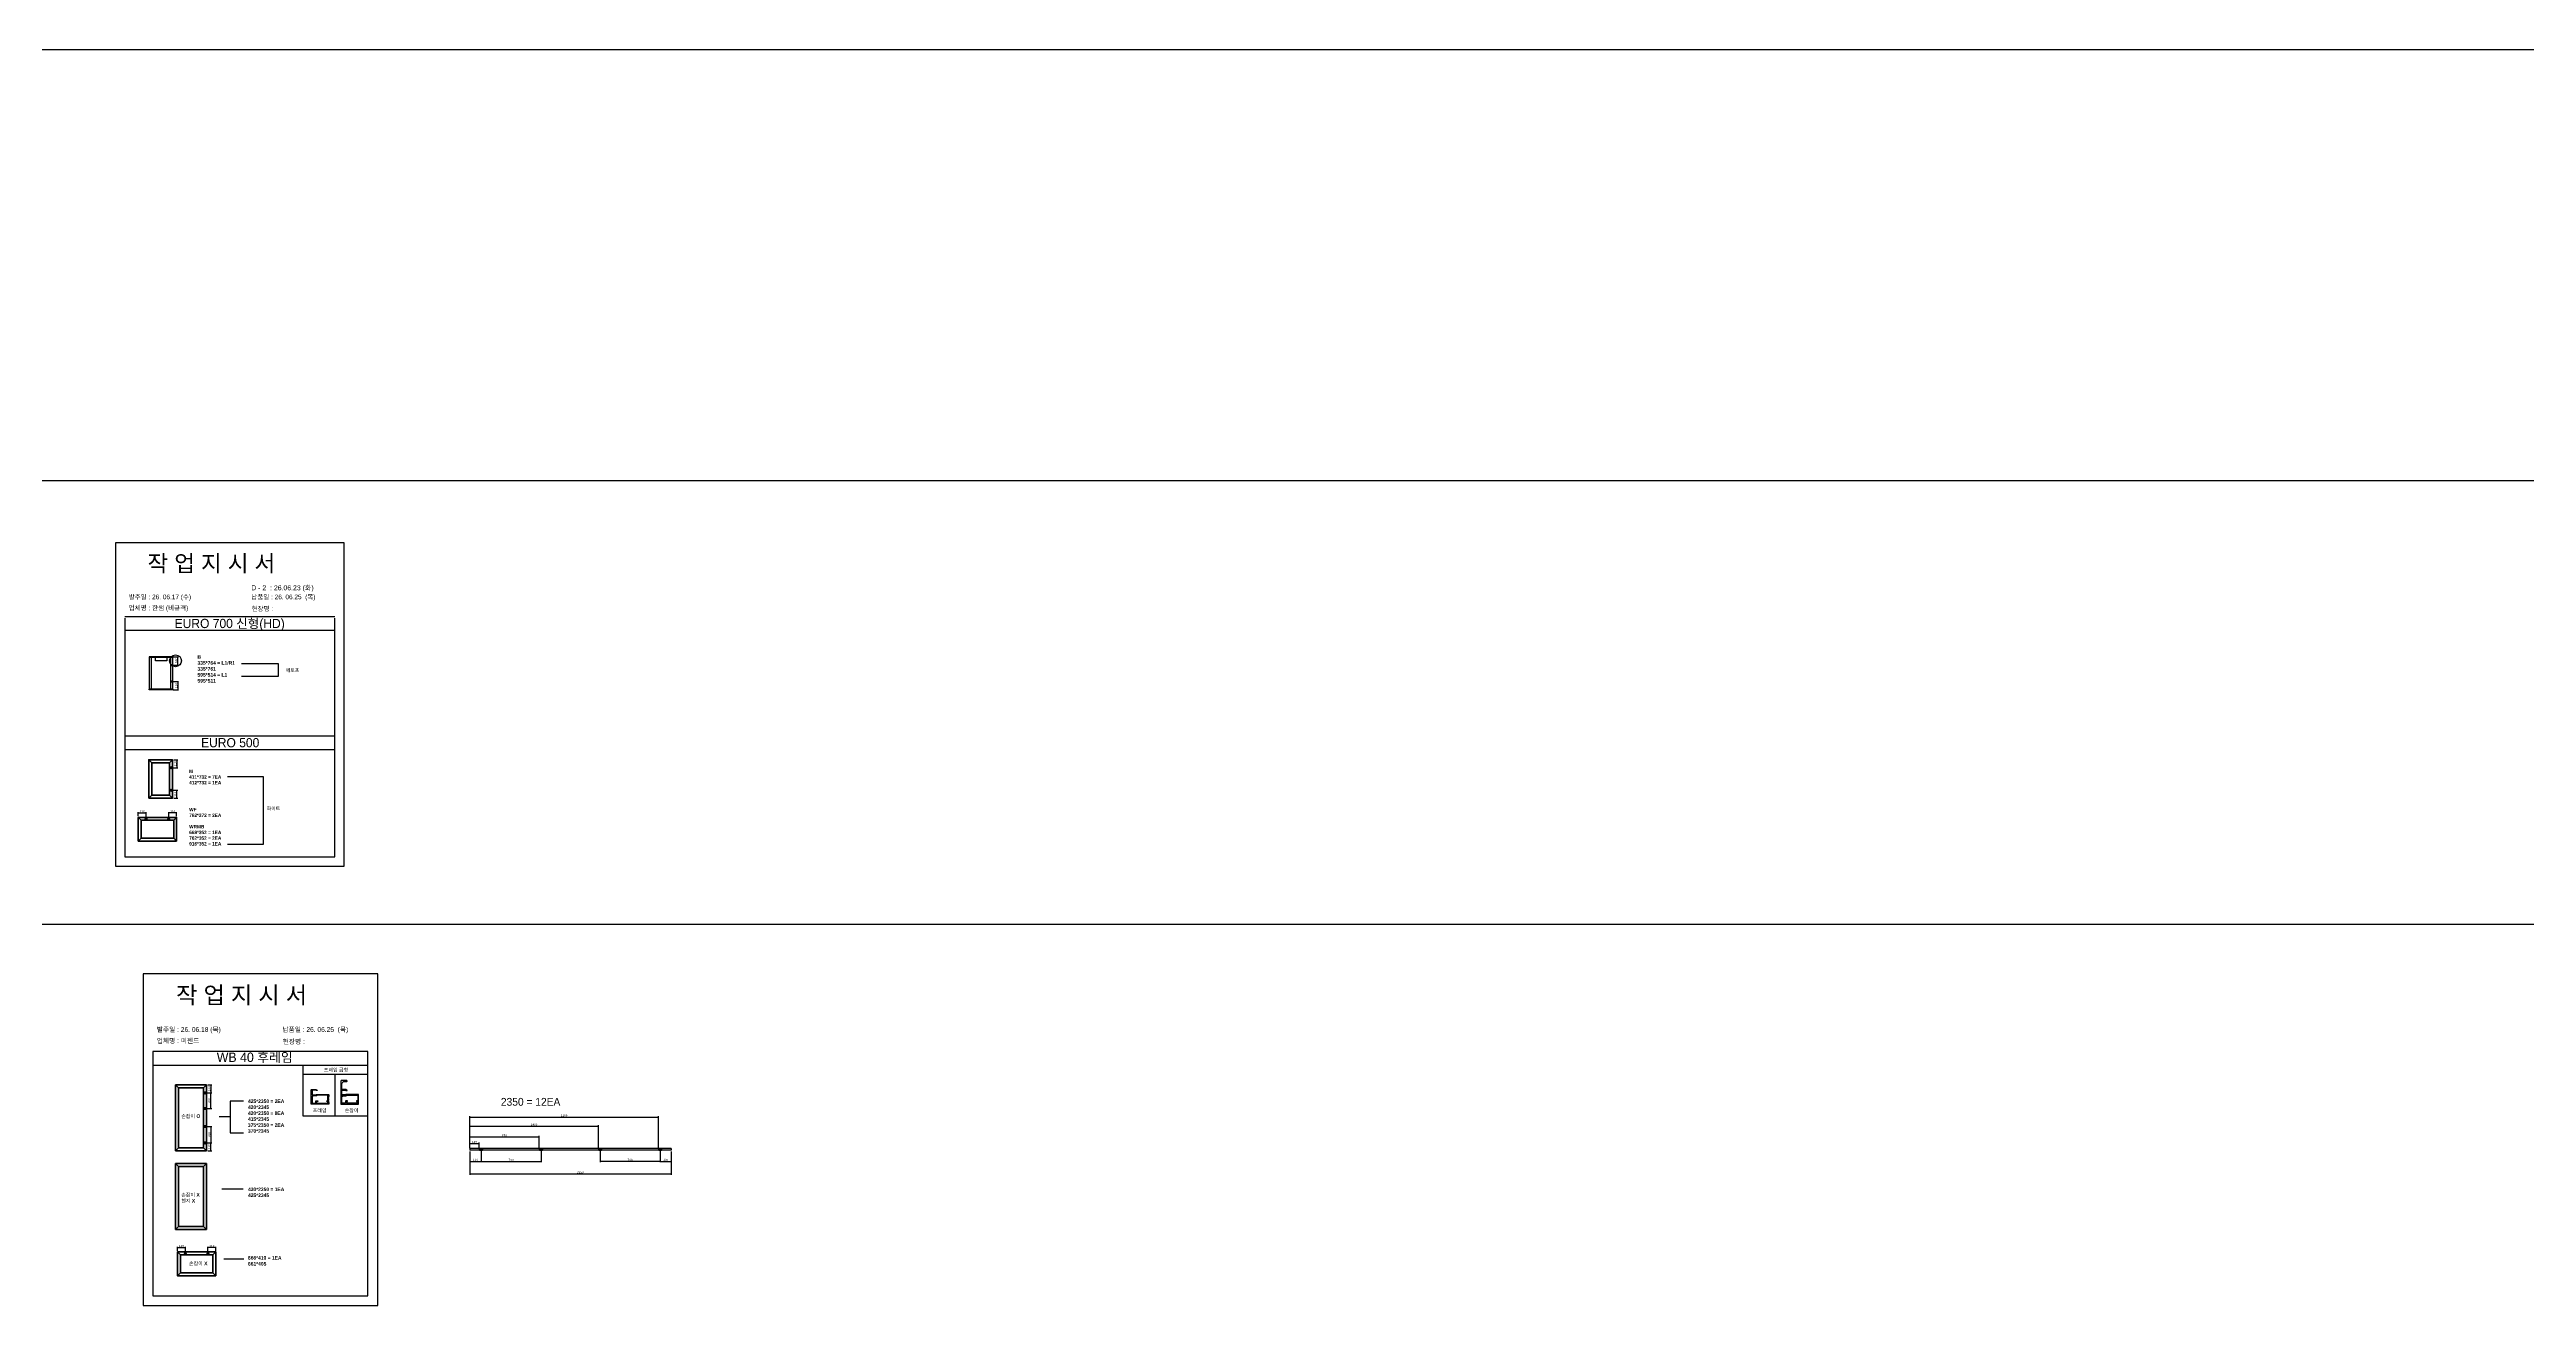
# Model space of a CAD drawing. Header units: millimetres. Extents: x -44117 to 256353, y -2095463 to 65325.
# Drawn here: x 113737 to 142641, y -1034534 to -1019873 of the extents above; entities that cross this region are included whole.
import ezdxf

# ---------------------------------------------------------------- set-up
doc = ezdxf.new("R2010")
doc.units = ezdxf.units.MM
doc.header["$LTSCALE"] = 10
doc.layers.add('Layer1', color=7, linetype='Continuous', lineweight=70)
doc.dimstyles.new('ISO-25', dxfattribs={"dimtxt": 2.5, "dimasz": 2.5, "dimexe": 1, "dimexo": 1, "dimtad": 1, "dimtxsty": 'Standard', "dimblk": 'ARCHTICK', "dimcen": 2.5, "dimadec": 0, "dimazin": 0, "dimtfac": 1, "dimtmove": 0, "dimatfit": 3, "dimfxl": 0, "dimarcsym": 0})

# ---------------------------------------------------------------- blocks, each defined once
blk = doc.blocks.new('_ArchTick')
at = {"color": 0, "linetype": 'ByBlock', "const_width": 0.15}
blk.add_lwpolyline([(-0.5, -0.5), (0.5, 0.5)], dxfattribs=at)
blk = doc.blocks.new('*D6981')
at = {"color": 0, "lineweight": -2}
for p, q in [((115169, -1028257), (115233, -1028257)), ((115186, -1028164), (115233, -1028164)), ((115223, -1028164), (115223, -1028257))]:
    blk.add_line(p, q, dxfattribs=at)
at = {"layer": 'Defpoints', "color": 0}
for p in [(115154, -1028257), (115171, -1028164), (115223, -1028257)]:
    blk.add_point(p, dxfattribs=at)
at = {"color": 0, "lineweight": -2, "xscale": 10, "yscale": 10, "zscale": 10}
for p, rotation in [((115223, -1028164), 90), ((115223, -1028257), 270)]:
    blk.add_blockref('_ArchTick', p, dxfattribs=dict(at, rotation=rotation))
at = {"color": 0, "insert": (115204, -1028210), "char_height": 25, "attachment_point": 5, "rotation": 90}
blk.add_mtext('110', dxfattribs=at)
blk = doc.blocks.new('*D6982')
at = {"color": 0, "lineweight": -2}
for p, q in [((115169, -1028520), (115233, -1028520)), ((115186, -1028613), (115233, -1028613)), ((115223, -1028613), (115223, -1028520))]:
    blk.add_line(p, q, dxfattribs=at)
at = {"layer": 'Defpoints', "color": 0}
for p in [(115154, -1028520), (115171, -1028613), (115223, -1028520)]:
    blk.add_point(p, dxfattribs=at)
at = {"color": 0, "lineweight": -2, "xscale": 10, "yscale": 10, "zscale": 10}
for p, rotation in [((115223, -1028520), 90), ((115223, -1028613), 270)]:
    blk.add_blockref('_ArchTick', p, dxfattribs=dict(at, rotation=rotation))
at = {"color": 0, "insert": (115204, -1028566), "char_height": 25, "attachment_point": 5, "rotation": 90}
blk.add_mtext('110', dxfattribs=at)
blk = doc.blocks.new('*D6983')
at = {"color": 0, "lineweight": -2}
for p, q in [((114771, -1028821), (114771, -1028774)), ((114771, -1028784), (114864, -1028784)), ((114864, -1028839), (114864, -1028774))]:
    blk.add_line(p, q, dxfattribs=at)
at = {"layer": 'Defpoints', "color": 0}
for p in [(114771, -1028836), (114864, -1028784), (114864, -1028854)]:
    blk.add_point(p, dxfattribs=at)
at = {"color": 0, "lineweight": -2, "xscale": 10, "yscale": 10, "zscale": 10, "rotation": 180}
blk.add_blockref('_ArchTick', (114771, -1028784), dxfattribs=at)
at = {"color": 0, "lineweight": -2, "xscale": 10, "yscale": 10, "zscale": 10}
blk.add_blockref('_ArchTick', (114864, -1028784), dxfattribs=at)
at = {"color": 0, "insert": (114818, -1028766), "char_height": 25, "attachment_point": 5}
blk.add_mtext('110', dxfattribs=at)
blk = doc.blocks.new('*D6984')
at = {"color": 0, "lineweight": -2}
for p, q in [((115127, -1028839), (115127, -1028774)), ((115220, -1028784), (115127, -1028784)), ((115220, -1028821), (115220, -1028774))]:
    blk.add_line(p, q, dxfattribs=at)
at = {"layer": 'Defpoints', "color": 0}
for p in [(115127, -1028784), (115127, -1028854), (115220, -1028836)]:
    blk.add_point(p, dxfattribs=at)
at = {"color": 0, "lineweight": -2, "xscale": 10, "yscale": 10, "zscale": 10, "rotation": 180}
blk.add_blockref('_ArchTick', (115127, -1028784), dxfattribs=at)
at = {"color": 0, "lineweight": -2, "xscale": 10, "yscale": 10, "zscale": 10}
blk.add_blockref('_ArchTick', (115220, -1028784), dxfattribs=at)
at = {"color": 0, "insert": (115174, -1028766), "char_height": 25, "attachment_point": 5}
blk.add_mtext('110', dxfattribs=at)
blk = doc.blocks.new('*D6985')
at = {"color": 0, "lineweight": -2}
for p, q in [((115179, -1026961), (115242, -1026961)), ((115232, -1027059), (115232, -1026961)), ((115179, -1027059), (115242, -1027059))]:
    blk.add_line(p, q, dxfattribs=at)
at = {"layer": 'Defpoints', "color": 0}
for p in [(115164, -1026961), (115232, -1026961), (115164, -1027059)]:
    blk.add_point(p, dxfattribs=at)
at = {"color": 0, "lineweight": -2, "xscale": 10, "yscale": 10, "zscale": 10}
for p, rotation in [((115232, -1026961), 90), ((115232, -1027059), 270)]:
    blk.add_blockref('_ArchTick', p, dxfattribs=dict(at, rotation=rotation))
at = {"color": 0, "insert": (115213, -1027010), "char_height": 25, "attachment_point": 5, "rotation": 90}
blk.add_mtext('142', dxfattribs=at)
blk = doc.blocks.new('*D6986')
at = {"color": 0, "lineweight": -2}
for p, q in [((115179, -1027249), (115243, -1027249)), ((115233, -1027249), (115233, -1027347)), ((115179, -1027347), (115243, -1027347))]:
    blk.add_line(p, q, dxfattribs=at)
at = {"layer": 'Defpoints', "color": 0}
for p in [(115164, -1027249), (115164, -1027347), (115233, -1027347)]:
    blk.add_point(p, dxfattribs=at)
at = {"color": 0, "lineweight": -2, "xscale": 10, "yscale": 10, "zscale": 10}
for p, rotation in [((115233, -1027249), 90), ((115233, -1027347), 270)]:
    blk.add_blockref('_ArchTick', p, dxfattribs=dict(at, rotation=rotation))
at = {"color": 0, "insert": (115214, -1027298), "char_height": 25, "attachment_point": 5, "rotation": 90}
blk.add_mtext('110', dxfattribs=at)
blk = doc.blocks.new('*D6995')
at = {"color": 0, "lineweight": -2}
for p, q in [((115565, -1032053), (115629, -1032053)), ((115582, -1031960), (115629, -1031960)), ((115619, -1031960), (115619, -1032053))]:
    blk.add_line(p, q, dxfattribs=at)
at = {"layer": 'Defpoints', "color": 0}
for p in [(115550, -1032053), (115567, -1031960), (115619, -1032053)]:
    blk.add_point(p, dxfattribs=at)
at = {"color": 0, "lineweight": -2, "xscale": 10, "yscale": 10, "zscale": 10}
for p, rotation in [((115619, -1031960), 90), ((115619, -1032053), 270)]:
    blk.add_blockref('_ArchTick', p, dxfattribs=dict(at, rotation=rotation))
at = {"color": 0, "insert": (115600, -1032006), "char_height": 25, "attachment_point": 5, "rotation": 90}
blk.add_mtext('130', dxfattribs=at)
blk = doc.blocks.new('*D6996')
at = {"color": 0, "lineweight": -2}
for p, q in [((115565, -1032636), (115629, -1032636)), ((115582, -1032728), (115629, -1032728)), ((115619, -1032728), (115619, -1032636))]:
    blk.add_line(p, q, dxfattribs=at)
at = {"layer": 'Defpoints', "color": 0}
for p in [(115550, -1032636), (115567, -1032728), (115619, -1032636)]:
    blk.add_point(p, dxfattribs=at)
at = {"color": 0, "lineweight": -2, "xscale": 10, "yscale": 10, "zscale": 10}
for p, rotation in [((115619, -1032636), 90), ((115619, -1032728), 270)]:
    blk.add_blockref('_ArchTick', p, dxfattribs=dict(at, rotation=rotation))
at = {"color": 0, "insert": (115600, -1032682), "char_height": 25, "attachment_point": 5, "rotation": 90}
blk.add_mtext('130', dxfattribs=at)
blk = doc.blocks.new('*D6997')
at = {"color": 0, "lineweight": -2}
for p, q in [((115565, -1032053), (115629, -1032053)), ((115619, -1032235), (115619, -1032053)), ((115565, -1032235), (115629, -1032235))]:
    blk.add_line(p, q, dxfattribs=at)
at = {"layer": 'Defpoints', "color": 0}
for p in [(115550, -1032053), (115619, -1032053), (115550, -1032235)]:
    blk.add_point(p, dxfattribs=at)
at = {"color": 0, "lineweight": -2, "xscale": 10, "yscale": 10, "zscale": 10}
for p, rotation in [((115619, -1032053), 90), ((115619, -1032235), 270)]:
    blk.add_blockref('_ArchTick', p, dxfattribs=dict(at, rotation=rotation))
at = {"color": 0, "insert": (115600, -1032144), "char_height": 25, "attachment_point": 5, "rotation": 90}
blk.add_mtext('700', dxfattribs=at)
blk = doc.blocks.new('*D6998')
at = {"color": 0, "lineweight": -2}
for p, q in [((115565, -1032445), (115629, -1032445)), ((115619, -1032445), (115619, -1032636)), ((115565, -1032636), (115629, -1032636))]:
    blk.add_line(p, q, dxfattribs=at)
at = {"layer": 'Defpoints', "color": 0}
for p in [(115550, -1032445), (115550, -1032636), (115619, -1032636)]:
    blk.add_point(p, dxfattribs=at)
at = {"color": 0, "lineweight": -2, "xscale": 10, "yscale": 10, "zscale": 10}
for p, rotation in [((115619, -1032445), 90), ((115619, -1032636), 270)]:
    blk.add_blockref('_ArchTick', p, dxfattribs=dict(at, rotation=rotation))
at = {"color": 0, "insert": (115600, -1032540), "char_height": 25, "attachment_point": 5, "rotation": 90}
blk.add_mtext('700', dxfattribs=at)
blk = doc.blocks.new('*D6999')
at = {"color": 0, "lineweight": -2}
for p, q in [((115229, -1033895), (115229, -1033848)), ((115229, -1033858), (115322, -1033858)), ((115322, -1033912), (115322, -1033848))]:
    blk.add_line(p, q, dxfattribs=at)
at = {"layer": 'Defpoints', "color": 0}
for p in [(115229, -1033910), (115322, -1033858), (115322, -1033927)]:
    blk.add_point(p, dxfattribs=at)
at = {"color": 0, "lineweight": -2, "xscale": 10, "yscale": 10, "zscale": 10, "rotation": 180}
blk.add_blockref('_ArchTick', (115229, -1033858), dxfattribs=at)
at = {"color": 0, "lineweight": -2, "xscale": 10, "yscale": 10, "zscale": 10}
blk.add_blockref('_ArchTick', (115322, -1033858), dxfattribs=at)
at = {"color": 0, "insert": (115275, -1033839), "char_height": 25, "attachment_point": 5}
blk.add_mtext('110', dxfattribs=at)
blk = doc.blocks.new('*D7000')
at = {"color": 0, "lineweight": -2}
for p, q in [((115585, -1033912), (115585, -1033848)), ((115678, -1033858), (115585, -1033858)), ((115678, -1033895), (115678, -1033848))]:
    blk.add_line(p, q, dxfattribs=at)
at = {"layer": 'Defpoints', "color": 0}
for p in [(115585, -1033858), (115678, -1033910), (115585, -1033927)]:
    blk.add_point(p, dxfattribs=at)
at = {"color": 0, "lineweight": -2, "xscale": 10, "yscale": 10, "zscale": 10, "rotation": 180}
blk.add_blockref('_ArchTick', (115585, -1033858), dxfattribs=at)
at = {"color": 0, "lineweight": -2, "xscale": 10, "yscale": 10, "zscale": 10}
blk.add_blockref('_ArchTick', (115678, -1033858), dxfattribs=at)
at = {"color": 0, "insert": (115631, -1033839), "char_height": 25, "attachment_point": 5}
blk.add_mtext('110', dxfattribs=at)
blk = doc.blocks.new('*D7013')
at = {"color": 0, "lineweight": -2}
for p, q in [((118642, -1032736), (118642, -1033008)), ((120992, -1032736), (120992, -1033008)), ((118642, -1032998), (120992, -1032998))]:
    blk.add_line(p, q, dxfattribs=at)
at = {"layer": 'Defpoints', "color": 0}
for p in [(118642, -1032721), (120992, -1032721), (120992, -1032998)]:
    blk.add_point(p, dxfattribs=at)
at = {"color": 0, "lineweight": -2, "xscale": 10, "yscale": 10, "zscale": 10, "rotation": 180}
blk.add_blockref('_ArchTick', (118642, -1032998), dxfattribs=at)
at = {"color": 0, "lineweight": -2, "xscale": 10, "yscale": 10, "zscale": 10}
blk.add_blockref('_ArchTick', (120992, -1032998), dxfattribs=at)
at = {"color": 0, "insert": (119930, -1032979), "char_height": 25, "attachment_point": 5}
blk.add_mtext('2350', dxfattribs=at)
blk = doc.blocks.new('*D7014')
at = {"color": 0, "lineweight": -2}
for p, q in [((118642, -1032736), (118642, -1032862)), ((118772, -1032724), (118772, -1032862)), ((118642, -1032852), (118772, -1032852))]:
    blk.add_line(p, q, dxfattribs=at)
at = {"layer": 'Defpoints', "color": 0}
for p in [(118642, -1032721), (118772, -1032709), (118772, -1032852)]:
    blk.add_point(p, dxfattribs=at)
at = {"color": 0, "lineweight": -2, "xscale": 10, "yscale": 10, "zscale": 10, "rotation": 180}
blk.add_blockref('_ArchTick', (118642, -1032852), dxfattribs=at)
at = {"color": 0, "lineweight": -2, "xscale": 10, "yscale": 10, "zscale": 10}
blk.add_blockref('_ArchTick', (118772, -1032852), dxfattribs=at)
at = {"color": 0, "insert": (118707, -1032834), "char_height": 25, "attachment_point": 5}
blk.add_mtext('130', dxfattribs=at)
blk = doc.blocks.new('*D7015')
at = {"color": 0, "lineweight": -2}
for p, q in [((120862, -1032724), (120862, -1032862)), ((120992, -1032736), (120992, -1032862)), ((120862, -1032852), (120992, -1032852))]:
    blk.add_line(p, q, dxfattribs=at)
at = {"layer": 'Defpoints', "color": 0}
for p in [(120862, -1032709), (120992, -1032721), (120992, -1032852)]:
    blk.add_point(p, dxfattribs=at)
at = {"color": 0, "lineweight": -2, "xscale": 10, "yscale": 10, "zscale": 10, "rotation": 180}
blk.add_blockref('_ArchTick', (120862, -1032852), dxfattribs=at)
at = {"color": 0, "lineweight": -2, "xscale": 10, "yscale": 10, "zscale": 10}
blk.add_blockref('_ArchTick', (120992, -1032852), dxfattribs=at)
at = {"color": 0, "insert": (120927, -1032834), "char_height": 25, "attachment_point": 5}
blk.add_mtext('130', dxfattribs=at)
blk = doc.blocks.new('*D7016')
at = {"color": 0, "lineweight": -2}
for p, q in [((118772, -1032734), (118772, -1032862)), ((119472, -1032734), (119472, -1032862)), ((118772, -1032852), (119472, -1032852))]:
    blk.add_line(p, q, dxfattribs=at)
at = {"layer": 'Defpoints', "color": 0}
for p in [(118772, -1032719), (119472, -1032719), (119472, -1032852)]:
    blk.add_point(p, dxfattribs=at)
at = {"color": 0, "lineweight": -2, "xscale": 10, "yscale": 10, "zscale": 10, "rotation": 180}
blk.add_blockref('_ArchTick', (118772, -1032852), dxfattribs=at)
at = {"color": 0, "lineweight": -2, "xscale": 10, "yscale": 10, "zscale": 10}
blk.add_blockref('_ArchTick', (119472, -1032852), dxfattribs=at)
at = {"color": 0, "insert": (119122, -1032834), "char_height": 25, "attachment_point": 5}
blk.add_mtext('700', dxfattribs=at)
blk = doc.blocks.new('*D7017')
at = {"color": 0, "lineweight": -2}
for p, q in [((120162, -1032734), (120162, -1032862)), ((120862, -1032734), (120862, -1032862)), ((120862, -1032852), (120162, -1032852))]:
    blk.add_line(p, q, dxfattribs=at)
at = {"layer": 'Defpoints', "color": 0}
for p in [(120162, -1032719), (120862, -1032719), (120162, -1032852)]:
    blk.add_point(p, dxfattribs=at)
at = {"color": 0, "lineweight": -2, "xscale": 10, "yscale": 10, "zscale": 10, "rotation": 180}
blk.add_blockref('_ArchTick', (120162, -1032852), dxfattribs=at)
at = {"color": 0, "lineweight": -2, "xscale": 10, "yscale": 10, "zscale": 10}
blk.add_blockref('_ArchTick', (120862, -1032852), dxfattribs=at)
at = {"color": 0, "insert": (120512, -1032834), "char_height": 25, "attachment_point": 5}
blk.add_mtext('700', dxfattribs=at)
blk = doc.blocks.new('*D7018')
at = {"color": 0, "lineweight": -2}
for p, q in [((118642, -1032688), (118642, -1032633)), ((118642, -1032643), (118751, -1032643)), ((118751, -1032699), (118751, -1032633))]:
    blk.add_line(p, q, dxfattribs=at)
at = {"layer": 'Defpoints', "color": 0}
for p in [(118642, -1032703), (118751, -1032643), (118751, -1032714)]:
    blk.add_point(p, dxfattribs=at)
at = {"color": 0, "lineweight": -2, "xscale": 10, "yscale": 10, "zscale": 10, "rotation": 180}
blk.add_blockref('_ArchTick', (118642, -1032643), dxfattribs=at)
at = {"color": 0, "lineweight": -2, "xscale": 10, "yscale": 10, "zscale": 10}
blk.add_blockref('_ArchTick', (118751, -1032643), dxfattribs=at)
at = {"color": 0, "insert": (118696, -1032625), "char_height": 25, "attachment_point": 5}
blk.add_mtext('109', dxfattribs=at)
blk = doc.blocks.new('*D7019')
at = {"color": 0, "lineweight": -2}
for p, q in [((118642, -1032688), (118642, -1032555)), ((118642, -1032565), (119451, -1032565)), ((119451, -1032699), (119451, -1032555))]:
    blk.add_line(p, q, dxfattribs=at)
at = {"layer": 'Defpoints', "color": 0}
for p in [(118642, -1032703), (119451, -1032565), (119451, -1032714)]:
    blk.add_point(p, dxfattribs=at)
at = {"color": 0, "lineweight": -2, "xscale": 10, "yscale": 10, "zscale": 10, "rotation": 180}
blk.add_blockref('_ArchTick', (118642, -1032565), dxfattribs=at)
at = {"color": 0, "lineweight": -2, "xscale": 10, "yscale": 10, "zscale": 10}
blk.add_blockref('_ArchTick', (119451, -1032565), dxfattribs=at)
at = {"color": 0, "insert": (119046, -1032546), "char_height": 25, "attachment_point": 5}
blk.add_mtext('809', dxfattribs=at)
blk = doc.blocks.new('*D7020')
at = {"color": 0, "lineweight": -2}
for p, q in [((118642, -1032696), (118642, -1032430)), ((118642, -1032440), (120141, -1032440)), ((120141, -1032699), (120141, -1032430))]:
    blk.add_line(p, q, dxfattribs=at)
at = {"layer": 'Defpoints', "color": 0}
for p in [(120141, -1032440), (118642, -1032711), (120141, -1032714)]:
    blk.add_point(p, dxfattribs=at)
at = {"color": 0, "lineweight": -2, "xscale": 10, "yscale": 10, "zscale": 10, "rotation": 180}
blk.add_blockref('_ArchTick', (118642, -1032440), dxfattribs=at)
at = {"color": 0, "lineweight": -2, "xscale": 10, "yscale": 10, "zscale": 10}
blk.add_blockref('_ArchTick', (120141, -1032440), dxfattribs=at)
at = {"color": 0, "insert": (119391, -1032422), "char_height": 25, "attachment_point": 5}
blk.add_mtext('1499', dxfattribs=at)
blk = doc.blocks.new('*D7021')
at = {"color": 0, "lineweight": -2}
for p, q in [((118642, -1032696), (118642, -1032324)), ((118642, -1032334), (120841, -1032334)), ((120841, -1032699), (120841, -1032324))]:
    blk.add_line(p, q, dxfattribs=at)
at = {"layer": 'Defpoints', "color": 0}
for p in [(120841, -1032334), (118642, -1032711), (120841, -1032714)]:
    blk.add_point(p, dxfattribs=at)
at = {"color": 0, "lineweight": -2, "xscale": 10, "yscale": 10, "zscale": 10, "rotation": 180}
blk.add_blockref('_ArchTick', (118642, -1032334), dxfattribs=at)
at = {"color": 0, "lineweight": -2, "xscale": 10, "yscale": 10, "zscale": 10}
blk.add_blockref('_ArchTick', (120841, -1032334), dxfattribs=at)
at = {"color": 0, "insert": (119741, -1032316), "char_height": 25, "attachment_point": 5}
blk.add_mtext('2199', dxfattribs=at)

msp = doc.modelspace()

# ---------------------------------------------------------------- linework, layer by layer
at = {"color": 1}
for p, q in [((104302.82932, -1019872.76319), (196571.97618, -1019872.76319)), ((104302.82932, -1019872.76319), (196571.97618, -1019872.76319)), ((104302.82932, -1019872.76319), (196571.97618, -1019872.76319)), ((104302.82932, -1019872.76319), (196571.97618, -1019872.76319)), ((104302.82932, -1019872.76319), (196571.97618, -1019872.76319)), ((104302.82932, -1019872.76319), (196571.97618, -1019872.76319)), ((104302.82932, -1019872.76319), (196571.97618, -1019872.76319)), ((104302.82932, -1019872.76319), (196571.97618, -1019872.76319)), ((104302.82932, -1019872.76319), (196571.97618, -1019872.76319)), ((104302.82932, -1019872.76319), (196571.97618, -1019872.76319)), ((104302.82932, -1024905.14903), (196571.97618, -1024905.14903)), ((104302.82932, -1024905.14903), (196571.97618, -1024905.14903)), ((104302.82932, -1024905.14903), (196571.97618, -1024905.14903)), ((104302.82932, -1024905.14903), (196571.97618, -1024905.14903)), ((104302.82932, -1024905.14903), (196571.97618, -1024905.14903)), ((104302.82932, -1024905.14903), (196571.97618, -1024905.14903)), ((104302.82932, -1024905.14903), (196571.97618, -1024905.14903)), ((104302.82932, -1024905.14903), (196571.97618, -1024905.14903)), ((104302.82932, -1024905.14903), (196571.97618, -1024905.14903)), ((104302.82932, -1024905.14903), (196571.97618, -1024905.14903)), ((104302.82932, -1030081.67507), (196571.97618, -1030081.67507)), ((104302.82932, -1030081.67507), (196571.97618, -1030081.67507)), ((104302.82932, -1030081.67507), (196571.97618, -1030081.67507)), ((104302.82932, -1030081.67507), (196571.97618, -1030081.67507)), ((104302.82932, -1030081.67507), (196571.97618, -1030081.67507)), ((104302.82932, -1030081.67507), (196571.97618, -1030081.67507)), ((104302.82932, -1030081.67507), (196571.97618, -1030081.67507)), ((104302.82932, -1030081.67507), (196571.97618, -1030081.67507)), ((104302.82932, -1030081.67507), (196571.97618, -1030081.67507)), ((104302.82932, -1030081.67507), (196571.97618, -1030081.67507))]:
    msp.add_line(p, q, dxfattribs=at)
for p, q in [((117063.92754, -1026496.225), (114616.01437, -1026496.225)), ((117063.92754, -1026655.1804), (114616.01437, -1026655.1804)), ((114898.58539, -1026960.92751), (114898.58539, -1027346.27779)), ((115176.42316, -1026961.42652), (114898.58539, -1026961.42652)), ((115176.42316, -1026968.96719), (114898.58539, -1026968.96719)), ((115176.14593, -1026960.65028), (114898.86262, -1026960.65028)), ((114923.2589, -1026968.41273), (114923.2589, -1027338.23811)), ((115151.47243, -1027338.23811), (115151.47243, -1026968.96719)), ((115175.03701, -1026968.96719), (115175.03701, -1026960.65028)), ((115176.42316, -1027346.27779), (115176.42316, -1026960.92751)), ((115176.42316, -1027338.23811), (114898.58539, -1027338.23811)), ((115176.42316, -1027345.77878), (114898.58539, -1027345.77878)), ((115176.14593, -1027346.55502), (114898.86262, -1027346.55502)), ((114899.97154, -1027346.55502), (114899.97154, -1027338.23811)), ((115175.03701, -1027338.23811), (115175.03701, -1027346.55502)), ((117063.92754, -1027887.74464), (114616.01437, -1027887.74464)), ((117063.92754, -1028046.70004), (114616.01437, -1028046.70004)), ((117451.93534, -1031568.22632), (114943.55168, -1031568.22632)), ((117451.93534, -1031731.10838), (114943.55168, -1031731.10838)), ((116690.64731, -1031835.76824), (117451.93534, -1031835.76824)), ((117066.95989, -1031835.76824), (117066.95989, -1032320.51758)), ((115843.43357, -1032333.80554), (115714.61889, -1032333.80554)), ((118641.64471, -1032701.75102), (118641.64471, -1032720.75102)), ((120991.64951, -1032701.75102), (120991.64951, -1032720.75102)), ((115997.29554, -1033176.46822), (115746.82256, -1033176.46822)), ((116004.45191, -1033992.2945), (115771.86986, -1033992.2945))]:
    msp.add_line(p, q)
at = {"linetype": 'Continuous'}
for p, q in [((120991.64951, -1032701.75102), (118641.64471, -1032701.75102)), ((120991.64951, -1032703.15102), (118641.64471, -1032703.15102)), ((120991.64951, -1032720.75102), (118641.64471, -1032720.75102))]:
    msp.add_line(p, q, dxfattribs=at)
for points in [[(114504.74559, -1029406.87188), (117175.19632, -1029406.87188), (117175.19632, -1025630.09156), (114504.74559, -1025630.09156)], [(114829.53424, -1034534.03211), (117565.95278, -1034534.03211), (117565.95278, -1030663.95446), (114829.53424, -1030663.95446)], [(117451.93534, -1031731.10838), (116690.64731, -1031731.10838), (116690.64731, -1032320.51758), (117451.93534, -1032320.51758)]]:
    msp.add_lwpolyline(points, close=True)
for points in [[(114616.01437, -1026512.56382), (114616.01437, -1029295.60309), (117063.92754, -1029295.60309), (117063.92754, -1026512.56382)], [(115106.35398, -1026960.65028), (115106.35398, -1027008.22167), (114974.04364, -1027008.22167), (114974.04364, -1026960.65028)], [(115975.4345, -1027040.81384), (116403.06154, -1027040.81384), (116403.06154, -1027193.23536), (115975.4345, -1027193.23536)], [(115815.18021, -1028360.68894), (116227.98849, -1028360.68894), (116227.98849, -1029154.55102), (115815.18021, -1029154.55102)], [(114943.55168, -1031568.22632), (114943.55168, -1034420.01467), (117451.93534, -1034420.01467), (117451.93534, -1031568.22632)], [(116000.87373, -1032149.52899), (115843.43357, -1032149.52899), (115843.43357, -1032518.08209), (116000.87373, -1032518.08209)]]:
    msp.add_lwpolyline(points)
at = {"color": 7, "elevation": 0}
for points in [[(116995.53385, -1032076.17741), (116995.53385, -1032093.16285), (116993.16378, -1032095.53291), (116995.53385, -1032097.90297), (116993.16378, -1032100.27303), (116995.53385, -1032102.6431), (116993.16378, -1032105.01316), (116995.53385, -1032107.38322), (116993.16378, -1032109.75328), (116995.53385, -1032112.12334), (116993.16378, -1032114.4934), (116995.53385, -1032116.86346), (116993.16378, -1032119.23353), (116995.53385, -1032121.60359), (116993.16378, -1032123.97365), (116995.53385, -1032126.34371), (116993.16378, -1032128.71377), (116995.53385, -1032131.08383), (116993.16378, -1032133.45389), (116995.53385, -1032135.82396), (116993.16378, -1032138.19402), (116995.53385, -1032140.56408), (116993.16378, -1032142.93414), (116995.53385, -1032145.3042), (116993.16378, -1032147.67426), (116995.53385, -1032150.04432), (116993.16378, -1032152.41438), (116995.53385, -1032154.78445), (116993.16378, -1032157.15451), (116995.53385, -1032159.52457), (116993.16378, -1032161.89463), (116995.53385, -1032164.26469), (116995.53385, -1032181.25013, -0.4142135624), (116991.58374, -1032185.20023), (116991.58374, -1032185.20023), (116792.49859, -1032185.20023, -0.4142135624), (116790.12853, -1032182.83017), (116790.12853, -1032020.08596, -0.4142135624), (116798.02873, -1032012.18575), (116845.03964, -1032012.18575), (116859.58425, -1032020.19923, -0.855700792), (116858.86031, -1032024.82608), (116849.38006, -1032024.82608, -0.4142135624), (116847.01, -1032022.45602), (116847.01, -1032021.666, 0.4142135624), (116845.42996, -1032020.08596), (116801.97883, -1032020.08596, 0.4142135624), (116799.60877, -1032022.45602), (116799.60877, -1032074.59737, 0.4142135624), (116801.97883, -1032076.96743), (116845.42996, -1032076.96743, 0.4142135624), (116847.01, -1032075.38739), (116847.01, -1032074.59737, -0.4142135624), (116849.38006, -1032072.22731), (116991.58374, -1032072.22731, -0.4142135623), (116995.53385, -1032076.17741)], [(116799.60877, -1032087.2377), (116799.60877, -1032174.13995, 0.6516899091), (116803.57598, -1032175.89104), (116808.28189, -1032171.59884, -0.3444690404), (116811.19273, -1032171.37726, 0.1479411349), (116812.50641, -1032171.77466), (116842.26988, -1032171.77466, 0.4142135624), (116844.63994, -1032169.40459), (116844.63994, -1032148.06927, -0.4142135624), (116847.01, -1032145.69921), (116864.39045, -1032145.69921, -0.4142135624), (116866.76051, -1032148.06927), (116866.76051, -1032149.64931, -0.4142135624), (116864.39045, -1032152.01937), (116854.9102, -1032152.01937, 0.4142135624), (116852.54014, -1032154.38944), (116852.54014, -1032169.39982, 0.4142135624), (116854.9102, -1032171.76989), (116983.28853, -1032171.76989, 0.4142135624), (116985.65859, -1032169.39982), (116985.65859, -1032154.38944, 0.4142135624), (116983.28853, -1032152.01937), (116973.80828, -1032152.01937, -0.4142135624), (116971.43822, -1032149.64931), (116971.43822, -1032148.06927, -0.4142135624), (116973.80828, -1032145.69921), (116983.28853, -1032145.69921, 0.4142135624), (116985.65859, -1032143.32915), (116985.65859, -1032082.49757, 0.4142135624), (116983.28853, -1032080.12751), (116856.49024, -1032080.12751, 0.4142135624), (116854.9102, -1032081.70755), (116854.9102, -1032082.49757, -0.414213547), (116852.54014, -1032084.86764), (116813.82914, -1032084.86764, 0.4142135328), (116812.2491, -1032086.44768), (116812.2491, -1032088.02772, -0.6516899091), (116808.28189, -1032089.77881), (116803.57598, -1032085.48661, 0.651689909), (116799.60877, -1032087.2377)], [(117342.97368, -1032181.25013), (117342.97368, -1032164.26469), (117340.60362, -1032161.89463), (117342.97368, -1032159.52457), (117340.60362, -1032157.15451), (117342.97368, -1032154.78445), (117340.60362, -1032152.41438), (117342.97368, -1032150.04432), (117340.60362, -1032147.67426), (117342.97368, -1032145.3042), (117340.60362, -1032142.93414), (117342.97368, -1032140.56408), (117340.60362, -1032138.19402), (117342.97368, -1032135.82396), (117340.60362, -1032133.45389), (117342.97368, -1032131.08383), (117340.60362, -1032128.71377), (117342.97368, -1032126.34371), (117340.60362, -1032123.97365), (117342.97368, -1032121.60359), (117340.60362, -1032119.23353), (117342.97368, -1032116.86346), (117340.60362, -1032114.4934), (117342.97368, -1032112.12334), (117340.60362, -1032109.75328), (117342.97368, -1032107.38322), (117340.60362, -1032105.01316), (117342.97368, -1032102.6431), (117340.60362, -1032100.27303), (117342.97368, -1032097.90297), (117340.60362, -1032095.53291), (117342.97368, -1032093.16285), (117342.97368, -1032076.17741, 0.4142135624), (117339.02358, -1032072.22731), (117196.81989, -1032072.22731, 0.4142135624), (117194.44983, -1032074.59737), (117194.44983, -1032075.38739, -0.4142135624), (117192.86979, -1032076.96743), (117149.41867, -1032076.96743, -0.4142135624), (117147.04861, -1032074.59737), (117147.04861, -1032022.45602, -0.4142135624), (117149.41867, -1032020.08596), (117192.86979, -1032020.08596, -0.4142135624), (117194.44983, -1032021.666), (117194.44983, -1032022.45602, 0.4142135624), (117196.81989, -1032024.82608), (117206.30014, -1032024.82608, 0.855700792), (117207.02408, -1032020.19923), (117192.47948, -1032012.18575), (117149.41867, -1032012.18575), (117149.41867, -1031946.45444, -0.4173893777), (117177.20914, -1031918.96334), (117181.21421, -1031918.96334, 0.118515719), (117183.36881, -1031918.44536, -0.2466321039), (117187.042, -1031918.48852, 0.2301863539), (117191.18683, -1031918.48852), (117191.18683, -1031918.48852, -0.2466321039), (117194.86002, -1031918.44536, 0.2404082058), (117199.16922, -1031918.44536, -0.2466321039), (117202.84241, -1031918.48852, 0.1244779229), (117204.7201, -1031918.96334, 0.4142135624), (117208.6702, -1031915.01324), (117208.6702, -1031913.4332, 0.4142135624), (117204.7201, -1031909.48309), (117141.51846, -1031909.48309, 0.4142135624), (117137.56836, -1031913.4332), (117137.56836, -1032182.83017, 0.4142135624), (117139.93842, -1032185.20023), (117339.02358, -1032185.20023, 0.4142135624), (117342.97368, -1032181.25013)], [(117199.97998, -1032084.86764, 0.414213547), (117202.35004, -1032082.49757), (117202.35004, -1032081.70755, -0.4142135624), (117203.93008, -1032080.12751), (117330.72836, -1032080.12751, -0.4142135624), (117333.09842, -1032082.49757), (117333.09842, -1032143.32915, -0.4142135624), (117330.72836, -1032145.69921), (117321.24812, -1032145.69921, 0.4142135624), (117318.87806, -1032148.06927), (117318.87806, -1032149.64931, 0.4142135624), (117321.24812, -1032152.01937), (117330.72836, -1032152.01937, -0.4142135624), (117333.09842, -1032154.38944), (117333.09842, -1032169.39982, -0.4142135624), (117330.72836, -1032171.76989), (117202.35004, -1032171.76989, -0.4142135624), (117199.97998, -1032169.39982), (117199.97998, -1032154.38944, -0.4142135624), (117202.35004, -1032152.01937), (117211.83028, -1032152.01937, 0.4142135624), (117214.20034, -1032149.64931), (117214.20034, -1032148.06927, 0.4142135624), (117211.83028, -1032145.69921), (117194.44983, -1032145.69921, 0.4142135624), (117192.07977, -1032148.06927), (117192.07977, -1032169.40459, -0.4142135624), (117189.70971, -1032171.77466), (117159.94625, -1032171.77466, -0.1479411349), (117158.63256, -1032171.37726, 0.3444690404), (117155.72173, -1032171.59884), (117151.01581, -1032175.89104, -0.6516899091), (117147.04861, -1032174.13995), (117147.04861, -1032087.2377, -0.651689909), (117151.01581, -1032085.48661), (117155.72173, -1032089.77881, 0.6516899091), (117159.68893, -1032088.02772), (117159.68893, -1032086.44768, -0.4142135328), (117161.26897, -1032084.86764), (117199.98286, -1032084.86763)]]:
    msp.add_lwpolyline(points, format="xyb", dxfattribs=at)
at = {"color": 2, "linetype": 'Continuous'}
for points in [[(118750.64491, -1032714.35102), (118750.64491, -1032714.35102, 0.4142135624), (118755.64491, -1032719.35102), (118787.64491, -1032719.35102, 0.4142135624), (118792.64491, -1032714.35102), (118792.64491, -1032714.35102, 0.4142135624), (118787.64491, -1032709.35102), (118755.64491, -1032709.35102, 0.4142135624)], [(119450.64491, -1032714.35102), (119450.64491, -1032714.35102, 0.4142135624), (119455.64491, -1032719.35102), (119487.64491, -1032719.35102, 0.4142135624), (119492.64491, -1032714.35102), (119492.64491, -1032714.35102, 0.4142135624), (119487.64491, -1032709.35102), (119455.64491, -1032709.35102, 0.4142135624)], [(120140.64491, -1032714.35102), (120140.64491, -1032714.35102, 0.4142135624), (120145.64491, -1032719.35102), (120177.64491, -1032719.35102, 0.4142135624), (120182.64491, -1032714.35102), (120182.64491, -1032714.35102, 0.4142135624), (120177.64491, -1032709.35102), (120145.64491, -1032709.35102, 0.4142135624)], [(120840.64491, -1032714.35102), (120840.64491, -1032714.35102, 0.4142135624), (120845.64491, -1032719.35102), (120877.64491, -1032719.35102, 0.4142135624), (120882.64491, -1032714.35102), (120882.64491, -1032714.35102, 0.4142135624), (120877.64491, -1032709.35102), (120845.64491, -1032709.35102, 0.4142135624)]]:
    msp.add_lwpolyline(points, format="xyb", close=True, dxfattribs=at)
at = {"color": 1}
msp.add_circle((115207.00853, -1027008.44104), 68.64245, dxfattribs=at)
for centre, start, end in [((115176.14593, -1026960.92751), 0, 90), ((114898.86262, -1027346.27779), 180, 270), ((115176.14593, -1027346.27779), 270, 0)]:
    msp.add_arc(centre, 0.27723, start, end)
at = {"layer": 'Layer1'}
for p, q in [((115164.4328, -1027048.4267), (115164.4328, -1027068.86198)), ((115164.4328, -1027259.39184), (115164.4328, -1027238.95655)), ((114928.75788, -1028198.59631), (114894.12124, -1028163.95968)), ((115136.57769, -1028198.59631), (115171.21432, -1028163.95968)), ((115153.52507, -1028242.32452), (115153.52507, -1028271.11873)), ((114894.12124, -1028612.57236), (114928.75788, -1028577.93572)), ((115171.21432, -1028612.57236), (115136.57769, -1028577.93572)), ((115136.57769, -1028577.93572), (115171.21432, -1028612.57236)), ((115153.52507, -1028534.20752), (115153.52507, -1028505.4133)), ((114805.91998, -1028870.59278), (114771.28334, -1028835.95615)), ((114849.64818, -1028853.6454), (114878.44239, -1028853.6454)), ((115141.53118, -1028853.6454), (115112.73697, -1028853.6454)), ((115219.89602, -1028835.95615), (115185.25938, -1028870.59278)), ((115185.25938, -1028870.59278), (115219.89602, -1028835.95615)), ((114805.91998, -1029078.4126), (114771.28334, -1029113.04923)), ((115219.89602, -1029113.04923), (115185.25938, -1029078.4126)), ((115242.94117, -1031994.54288), (115208.30454, -1031959.90624)), ((115567.40293, -1031959.90624), (115208.30454, -1031959.90624)), ((115532.7663, -1031994.54288), (115242.94117, -1031994.54288)), ((115532.7663, -1031994.54288), (115567.40293, -1031959.90624)), ((115532.7663, -1032693.70301), (115532.7663, -1031994.54288)), ((115549.71368, -1032038.27108), (115549.71368, -1032067.06529)), ((115567.40293, -1032728.33965), (115567.40293, -1031959.90624)), ((115549.71368, -1032220.22037), (115549.71368, -1032249.01459)), ((115549.71368, -1032430.35899), (115549.71368, -1032459.1532)), ((115208.30454, -1032728.33965), (115242.94117, -1032693.70301)), ((115208.30454, -1032728.33965), (115567.40293, -1032728.33965)), ((115242.94117, -1032693.70301), (115532.7663, -1032693.70301)), ((115567.40293, -1032728.33965), (115532.7663, -1032693.70301)), ((115532.7663, -1032693.70301), (115567.40293, -1032728.33965)), ((115549.71368, -1032649.97481), (115549.71368, -1032621.18059)), ((115567.40293, -1032878.36576), (115208.30454, -1032878.36576)), ((115208.30454, -1032878.36576), (115208.30454, -1033646.79917)), ((115242.94117, -1032913.0024), (115208.30454, -1032878.36576)), ((115532.7663, -1032913.0024), (115242.94117, -1032913.0024)), ((115242.94117, -1032913.0024), (115242.94117, -1033612.16253)), ((115532.7663, -1032913.0024), (115567.40293, -1032878.36576)), ((115532.7663, -1033612.16253), (115532.7663, -1032913.0024)), ((115567.40293, -1033646.79917), (115567.40293, -1032878.36576)), ((115208.30454, -1033646.79917), (115242.94117, -1033612.16253)), ((115242.94117, -1033612.16253), (115532.7663, -1033612.16253)), ((115567.40293, -1033646.79917), (115532.7663, -1033612.16253)), ((115532.7663, -1033612.16253), (115567.40293, -1033646.79917)), ((115208.30454, -1033646.79917), (115567.40293, -1033646.79917)), ((115263.7392, -1033944.37165), (115229.10256, -1033909.73501)), ((115677.71524, -1033909.73501), (115643.07861, -1033944.37165)), ((115643.07861, -1033944.37165), (115677.71524, -1033909.73501)), ((115263.7392, -1034152.19146), (115229.10256, -1034186.8281)), ((115307.4674, -1033927.42427), (115336.26161, -1033927.42427)), ((115599.3504, -1033927.42427), (115570.55619, -1033927.42427)), ((115677.71524, -1034186.8281), (115643.07861, -1034152.19146))]:
    msp.add_line(p, q, dxfattribs=at)
at = {"layer": 'Layer1', "color": 1}
for p, q in [((115208.30454, -1031959.90624), (115208.30454, -1032728.33965)), ((115242.94117, -1031994.54288), (115242.94117, -1032693.70301))]:
    msp.add_line(p, q, dxfattribs=at)
at = {"layer": 'Layer1'}
for points in [[(115174.65044, -1027058.64434), (115154.21515, -1027058.64434)], [(115174.65044, -1027249.1742), (115154.21515, -1027249.1742)], [(114894.12124, -1028612.57236), (115171.21432, -1028612.57236), (115171.21432, -1028163.95968), (114894.12124, -1028163.95968)], [(114928.75788, -1028577.93572), (115136.57769, -1028577.93572), (115136.57769, -1028198.59631), (114928.75788, -1028198.59631)], [(115167.92218, -1028256.72162), (115139.12796, -1028256.72162)], [(115167.92218, -1028519.81041), (115139.12796, -1028519.81041)], [(115219.89602, -1029113.04923), (115219.89602, -1028835.95615), (114771.28334, -1028835.95615), (114771.28334, -1029113.04923)], [(115185.25938, -1029078.4126), (115185.25938, -1028870.59278), (114805.91998, -1028870.59278), (114805.91998, -1029078.4126)], [(114864.04529, -1028839.2483), (114864.04529, -1028868.04251)], [(115127.13408, -1028839.2483), (115127.13408, -1028868.04251)], [(115564.11079, -1032052.66819), (115535.31657, -1032052.66819)], [(115564.11079, -1032234.61748), (115535.31657, -1032234.61748)], [(115564.11079, -1032444.7561), (115535.31657, -1032444.7561)], [(115564.11079, -1032635.5777), (115535.31657, -1032635.5777)], [(115677.71524, -1034186.8281), (115677.71524, -1033909.73501), (115229.10256, -1033909.73501), (115229.10256, -1034186.8281)], [(115321.86451, -1033913.02716), (115321.86451, -1033941.82137)], [(115584.9533, -1033913.02716), (115584.9533, -1033941.82137)], [(115643.07861, -1034152.19146), (115643.07861, -1033944.37165), (115263.7392, -1033944.37165), (115263.7392, -1034152.19146)]]:
    msp.add_lwpolyline(points, close=True, dxfattribs=at)
for centre, radius in [((115164.4328, -1027058.64434), 6.81176), ((115164.4328, -1027249.1742), 6.81176), ((115153.52507, -1028256.72162), 9.59807), ((115153.52507, -1028519.81041), 9.59807), ((114864.04529, -1028853.6454), 9.59807), ((115127.13408, -1028853.6454), 9.59807), ((115549.71368, -1032052.66819), 9.59807), ((115549.71368, -1032234.61748), 9.59807), ((115549.71368, -1032444.7561), 9.59807), ((115549.71368, -1032635.5777), 9.59807), ((115321.86451, -1033927.42427), 9.59807), ((115584.9533, -1033927.42427), 9.59807)]:
    msp.add_circle(centre, radius, dxfattribs=at)

# ---------------------------------------------------------------- texts
at = {"attachment_point": 1}
for s, width, gutter_width, heights, insert, char_height in [('{\\fGulim|b0|i0|c129|p50;작 업 지 시 서}', 4553.9528048, 17.21164, [-214.58863], (114880.17935, -1025774.83589), 192.7704086), ('{\\fGulim|b0|i0|c129|p50;업체명 : 한샘 (비규격)}', 5257.1634623, 19.86943, [57.40323], (114659.88169, -1026363.7329), 54.5217024), ('\\pt11;{\\fGulim|b0|i0|c129|p50;발주일 : 26. 06.17 (수)}', 5257.1634623, 19.86943, [54.84616], (114659.88169, -1026235.52555), 54.5217024), ('{\\fGulim|b0|i0|c129|p50;납품일 : 26. 06.25  (목)}', 5257.1634623, 19.86943, [55.77782], (116090.4453, -1026235.52555), 54.5217024), ('{\\fGulim|b0|i0|c129|p50;현장명 :  }', 5221.1406308, 19.73328, [60.42093], (116094.24935, -1026372.87644), 54.1481119), ('{\\fGulim|b0|i0|c129|p50;EURO 700 신형(HD)}', 2538.6306726, 9.59474, [-135.22072], (115196.23075, -1026518.85941), 107.4611207), ('{\\f굴림|b1|i0|c129|p50;B\\P335*764 = L1/R1\\P\\C1;335*761\\P\\C256;595*514 = L1\\P\\C1;595*511}', 12604.7778903, 162.10861, [-324.82375], (115463.12883, -1026942.99325), 41.6850715), ('{\\f굴림|b1|i0|c129|p50;에토프}', 12072.7918459, 155.2668, [-44.41475], (116495.14954, -1027099.5246), 39.9257485), ('{\\fGulim|b0|i0|c129|p50;EURO 500}', 2538.6306726, 9.59474, [-110.46603], (115504.85113, -1027910.37905), 107.4611207), ('\\pt10;{\\f굴림|b1|i0|c129|p50;M}\\P\\pt10;{\\f굴림|b1|i0|c129|p50;411*732 = 7EA}\\P\\pt10;{\\f굴림|b1|i0|c129|p50;412*732 = 1EA}', 12072.7918459, 155.2668, [-174.4375], (115365.72482, -1028278.11398), 39.9257485), ('{\\f굴림|b1|i0|c129|p50;화이트}', 12072.7918459, 155.2668, [-44.36194], (116273.10233, -1028712.09192), 39.9257485), ('{\\f굴림|b1|i0|c129|p50;WF\\P762*372 = 2EA\\P\\PWRMB\\P668*352 = 1EA\\P762*352 = 2EA\\P916*352 = 1EA}', 12072.7918459, 155.2668, [-440.92602], (115365.72482, -1028725.4288), 39.9257485), ('{\\fGulim|b0|i0|c129|p50;작 업 지 시 서}', 4666.4485321, 17.63682, [-219.88959], (115214.24229, -1030812.2744), 197.5323919), ('\\pt11;{\\fGulim|b0|i0|c129|p50;발주일 : 26. 06.18 (목)}', 5387.0305146, 20.36026, [56.20102], (114988.50265, -1031284.34442), 55.8685452), ('{\\fGulim|b0|i0|c129|p50;납품일 : 26. 06.25  (목)}', 5387.0305146, 20.36026, [57.15569], (116454.40529, -1031284.34442), 55.8685452), ('{\\fGulim|b0|i0|c129|p50;업체명 : 미젠드}', 5387.0305146, 20.36026, [58.82126], (114988.50265, -1031415.71886), 55.8685452), ('{\\fGulim|b0|i0|c129|p50;WB 40 후레임}', 2601.342149, 9.83176, [-122.72551], (115687.92943, -1031581.25146), 110.1157193), ('{\\fGulim|b0|i0|c129|p50;현장명 :  }', 5350.1178156, 20.22075, [61.9135], (116458.30332, -1031425.08827), 55.485726), ('{\\f굴림|b1|i0|c129|p50;프레임 금형}', 12604.7778903, 162.10861, [1985.81544], (116938.00327, -1031762.19814), 41.6850715), ('{\\f굴림|b1|i0|c129|p50;425*2350 = 2EA\\P\\C1;420*2345\\P\\C256;420*2350 = 8EA\\P\\C1;415*2345\\P\\C256;375*2350 = 2EA\\P\\C1;370*2345', 12604.7778903, 162.10861, [1985.81544], (116052.13793, -1032129.14983), 41.6850715), ('{\\fGulim|b0|i0|c129|p50;2350 = 12EA}', 2155.3243433, 8.14604, [-94.0298], (119003.7709, -1032111.0984), 91.2356303), ('{\\f굴림|b1|i0|c129|p50;손잡이 O}', 12604.7778903, 162.10861, [1985.81544], (115273.69316, -1032302.98817), 41.6850715), ('{\\f굴림|b1|i0|c129|p50;프레임}', 12604.7778903, 162.10861, [1985.81544], (116808.19064, -1032236.12178), 41.6850715), ('{\\f굴림|b1|i0|c129|p50;손잡이}', 12604.7778903, 162.10861, [1985.81544], (117181.3842, -1032236.12178), 41.6850715), ('{\\f굴림|b1|i0|c129|p50;손잡이 X\\P힌지 X}', 12604.7778903, 162.10861, [1985.81544], (115273.69316, -1033221.4477), 41.6850715), ('{\\f굴림|b1|i0|c129|p50;430*2350 = 1EA\\P\\C1;425*2345}', 12604.7778903, 162.10861, [1985.81544], (116052.13793, -1033157.29146), 41.6850715), ('{\\f굴림|b1|i0|c129|p50;손잡이 X}', 12604.7778903, 162.10861, [1985.81544], (115363.95671, -1034022.4517), 41.6850715), ('{\\f굴림|b1|i0|c129|p50;666*410 = 1EA\\P\\C1;661*405}', 12604.7778903, 162.10861, [1985.81544], (116052.13793, -1033956.84328), 41.6850715)]:
    msp.add_mtext_dynamic_manual_height_columns(s, width=width, gutter_width=gutter_width, heights=heights, dxfattribs=dict(at, insert=insert, char_height=char_height))
at = {"color": 1, "insert": (116090.75218, -1026127.14402), "char_height": 58.2865954, "attachment_point": 1}
msp.add_mtext_dynamic_manual_height_columns('{\\fGulim|b0|i0|c129|p50;D - 2  : 26.06.23 (화)}', width=5620.1869425, gutter_width=21.24147, heights=[59.62945], dxfattribs=at)

# ---------------------------------------------------------------- dimensions: what is measured, and where the dimension line sits
for base, p1, p2, angle, text, picture, middle in [((115231.62515, -1026960.65028), (115164.4328, -1027058.64434), (115164.4328, -1026960.65028), 90, '142', '*D6985', (115212.87515, -1027009.64731)), ((115232.69984, -1027346.55502), (115164.4328, -1027249.1742), (115164.4328, -1027346.55502), 90, '110', '*D6986', (115213.94984, -1027297.86461)), ((115222.91143, -1028256.72162), (115171.21432, -1028163.95968), (115153.52507, -1028256.72162), 90, '110', '*D6981', (115204.16143, -1028210.34065)), ((115222.91143, -1028519.81041), (115171.21432, -1028612.57236), (115153.52507, -1028519.81041), 270, '110', '*D6982', (115204.16143, -1028566.19138)), ((114864.04529, -1028784.25905), (114771.28334, -1028835.95615), (114864.04529, -1028853.6454), 180, '110', '*D6983', (114817.66431, -1028765.50905)), ((115619.10004, -1032052.66819), (115567.40293, -1031959.90624), (115549.71368, -1032052.66819), 90, '130', '*D6995', (115600.35004, -1032006.28721)), ((115619.10004, -1032052.66819), (115549.71368, -1032234.61748), (115549.71368, -1032052.66819), 90, '700', '*D6997', (115600.35004, -1032143.64283)), ((115619.10004, -1032635.5777), (115549.71368, -1032444.7561), (115549.71368, -1032635.5777), 90, '700', '*D6998', (115600.35004, -1032540.1669)), ((115619.10004, -1032635.5777), (115567.40293, -1032728.33965), (115549.71368, -1032635.5777), 270, '130', '*D6996', (115600.35004, -1032681.95867)), ((115321.86451, -1033858.03791), (115229.10256, -1033909.73501), (115321.86451, -1033927.42427), 180, '110', '*D6999', (115275.48354, -1033839.28791))]:
    dim = msp.add_linear_dim(base=base, p1=p1, p2=p2, angle=angle, text=text, dimstyle='ISO-25', override={"dimscale": 10, "dimasz": 1, "dimexo": 1.5, "dimtxsty": 'Standard'})
    dim.commit()
    dim.dimension.update_dxf_attribs({"geometry": picture, "text_midpoint": middle})
for base, p1, p2, picture, middle in [((115127.13408, -1028784.25905), (115219.89602, -1028835.95615), (115127.13408, -1028853.6454), '*D6984', (115173.51505, -1028765.50905)), ((115584.9533, -1033858.03791), (115677.71524, -1033909.73501), (115584.9533, -1033927.42427), '*D7000', (115631.33427, -1033839.28791))]:
    dim = msp.add_linear_dim(base=base, p1=p1, p2=p2, text='110', dimstyle='ISO-25', override={"dimscale": 10, "dimasz": 1, "dimexo": 1.5, "dimtxsty": 'Standard'})
    dim.commit()
    dim.dimension.update_dxf_attribs({"geometry": picture, "text_midpoint": middle})
for base, p1, p2, picture, middle in [((120840.64491, -1032334.48963), (118641.64471, -1032711.25102), (120840.64491, -1032714.35102), '*D7021', (119741.14481, -1032315.73963)), ((120140.64491, -1032440.42507), (118641.64471, -1032711.25102), (120140.64491, -1032714.35102), '*D7020', (119391.14481, -1032421.67507)), ((119450.64491, -1032565.22214), (118641.64471, -1032703.15102), (119450.64491, -1032714.35102), '*D7019', (119046.14481, -1032546.47214)), ((118750.64491, -1032643.41831), (118641.64471, -1032703.15102), (118750.64491, -1032714.35102), '*D7018', (118696.14481, -1032624.66831)), ((118771.64491, -1032852.34061), (118641.64471, -1032720.75102), (118771.64491, -1032709.35102), '*D7014', (118706.64481, -1032833.59061)), ((119471.64491, -1032852.34061), (118771.64491, -1032719.35102), (119471.64491, -1032719.35102), '*D7016', (119121.64491, -1032833.59061)), ((120161.64491, -1032852.34061), (120861.64491, -1032719.35102), (120161.64491, -1032719.35102), '*D7017', (120511.64491, -1032833.59061)), ((120991.64951, -1032852.34061), (120861.64491, -1032709.35102), (120991.64951, -1032720.75102), '*D7015', (120926.64721, -1032833.59061))]:
    dim = msp.add_linear_dim(base=base, p1=p1, p2=p2, dimstyle='ISO-25', override={"dimscale": 10, "dimasz": 1, "dimexo": 1.5})
    dim.commit()
    dim.dimension.update_dxf_attribs({"geometry": picture, "text_midpoint": middle})
dim = msp.add_linear_dim(base=(120991.64951, -1032997.87404), p1=(118641.64471, -1032720.75102), p2=(120991.64951, -1032720.75102), dimstyle='ISO-25', override={"dimscale": 10, "dimasz": 1, "dimexo": 1.5})
dim.commit()
dim.dimension.update_dxf_attribs({"geometry": '*D7013', "text_midpoint": (119929.64711, -1032997.87404), "dimtype": 160})

doc.saveas('drawing.dxf')
